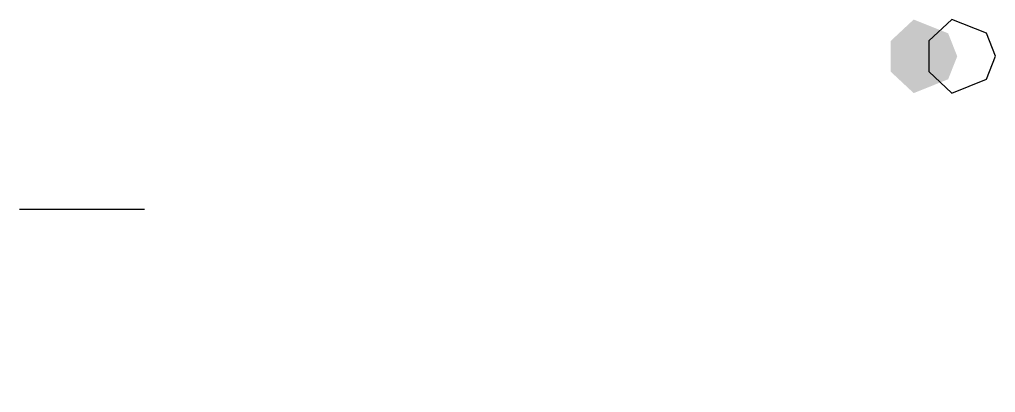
# Model space of a CAD drawing. Header units: millimetres. Extents: x 116 to 668, y 0 to 211.
import ezdxf

# ---------------------------------------------------------------- set-up
doc = ezdxf.new("R2010")
doc.units = ezdxf.units.MM
doc.header["$MEASUREMENT"] = 0

# ---------------------------------------------------------------- blocks, each defined once
blk = doc.blocks.new('A$C732f04ee')
at = {"linetype": 'Continuous', "extrusion": (0.707107, -0.707107, -8.66387e-17)}
blk.add_hatch(color=8, dxfattribs=at).paths.add_polyline_path([(-115.94, -181.29), (-115.94, -198.61), (-97.56, -210.73), (-69.98, -202.94), (-62.72, -189.95), (-69.98, -176.96), (-97.56, -169.16)])
for p, q in [((-22.72, -65.98, -189.95), (-27.86, -71.11, -202.94)), ((-27.86, -71.11, -176.96), (-22.72, -65.98, -189.95)), ((-27.86, -71.11, -202.94), (-47.36, -90.61, -210.73)), ((-47.36, -90.61, -169.16), (-27.86, -71.11, -176.96)), ((-47.36, -90.61, -210.73), (-60.36, -103.61, -198.61)), ((-60.36, -103.61, -181.29), (-47.36, -90.61, -169.16)), ((-60.36, -103.61, -198.61), (-60.36, -103.61, -181.29))]:
    blk.add_line(p, q, dxfattribs=at)

msp = doc.modelspace()

# ---------------------------------------------------------------- linework, layer by layer
at = {"extrusion": (0, -1, 0)}
for p, q in [((115.78, 103.61, -10.36), (186.5, 103.61, 60.36)), ((151.14, 103.61), (151.14, 103.61, 25))]:
    msp.add_line(p, q, dxfattribs=at)

# ---------------------------------------------------------------- block references
msp.add_blockref('A$C732f04ee', (690.38, 481.51), dxfattribs=at)

doc.saveas('drawing.dxf')
